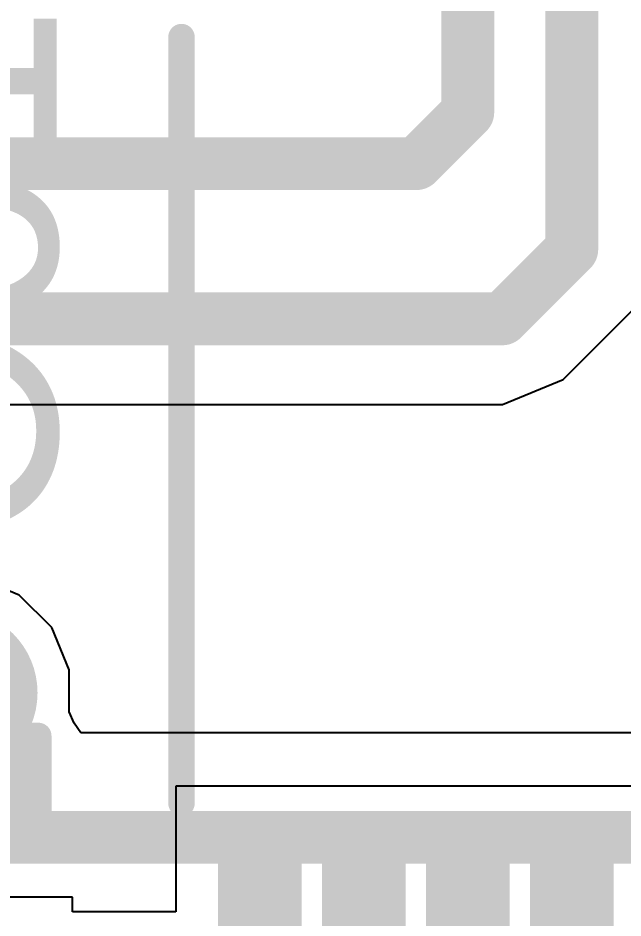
# Model space of a CAD drawing. Header units: inches. Extents: x -4 to 5258, y -4 to 5281.
# Drawn here: x 90.522 to 93.432, y 29.548 to 33.874 of the extents above; entities that cross this region are included whole.
import ezdxf

# ---------------------------------------------------------------- set-up
doc = ezdxf.new("R2010")
doc.units = ezdxf.units.IN
for name, color, linetype in [('Bottom Solder', 6, 'Continuous'), ('Layer 2', 76, 'Continuous'), ('Top Layer', 1, 'Continuous'), ('Top Overlay', 2, 'Continuous'), ('Top Paste', 8, 'Continuous'), ('Top Solder', 216, 'Continuous')]:
    doc.layers.add(name, color=color, linetype=linetype)
doc.styles.add('Arial', font='', dxfattribs={"height": 0.2})
doc.styles.get('Arial').set_extended_font_data('Arial')

# ---------------------------------------------------------------- blocks, each defined once
blk = doc.blocks.new('HTSSOP_38_EP_4_4___14')
at = {"layer": 'Top Layer'}
for points in [[(3.6, -2.8499), (3.6, -3.1499), (2, -3.1499), (2, -2.8499)], [(3.6, -3.35), (3.6, -3.65), (2, -3.65), (2, -3.35)], [(3.6, -3.8499), (3.6, -4.1499), (2, -4.1499), (2, -3.8499)], [(3.6, -4.35), (3.6, -4.65), (2, -4.65), (2, -4.35)]]:
    blk.add_hatch(color=1, dxfattribs=at).paths.add_polyline_path(points)
at = {"layer": 'Top Paste'}
for points in [[(3.6, -2.8499), (3.6, -3.1499), (2, -3.1499), (2, -2.8499)], [(3.6, -3.35), (3.6, -3.65), (2, -3.65), (2, -3.35)], [(3.6, -3.8499), (3.6, -4.1499), (2, -4.1499), (2, -3.8499)], [(3.6, -4.35), (3.6, -4.65), (2, -4.65), (2, -4.35)]]:
    blk.add_hatch(color=8, dxfattribs=at).paths.add_polyline_path(points)
at = {"layer": 'Top Solder'}
for points in [[(3.6508, -2.7991), (3.6508, -3.2007), (1.9492, -3.2007), (1.9492, -2.7991)], [(3.6508, -3.2992), (3.6508, -3.7008), (1.9492, -3.7008), (1.9492, -3.2992)], [(3.6508, -3.7991), (3.6508, -4.2007), (1.9492, -4.2007), (1.9492, -3.7991)], [(3.6508, -4.2992), (3.6508, -4.7008), (1.9492, -4.7008), (1.9492, -4.2992)]]:
    blk.add_hatch(color=216, dxfattribs=at).paths.add_polyline_path(points)
at = {"layer": 'Top Overlay'}
blk.add_lwpolyline([(1.8288, -4.8768, 0.127, 0.127, 0), (-1.8542, -4.8768, 0.127, 0.127, 0)], format="xyseb", dxfattribs=at)
for points in [[(-1.886, -4.8768, 0.0635, 0.0635, 1), (-1.8224, -4.8768, 0.0635, 0.0635, 1)], [(1.7971, -4.8768, 0.0635, 0.0635, 1), (1.8605, -4.8768, 0.0635, 0.0635, 1)]]:
    blk.add_lwpolyline(points, format="xyseb", close=True, dxfattribs=at)
blk = doc.blocks.new('C___0402_250')
at = {"layer": 'Top Layer'}
for points in [[(-0.6985, -0.3175), (-0.6985, 0.3175), (-0.2413, 0.3175), (-0.2413, -0.3175)], [(0.2413, -0.3175), (0.2413, 0.3175), (0.6985, 0.3175), (0.6985, -0.3175)]]:
    blk.add_hatch(color=1, dxfattribs=at).paths.add_polyline_path(points)
at = {"layer": 'Top Paste'}
for points in [[(-0.6985, -0.3175), (-0.6985, 0.3175), (-0.2413, 0.3175), (-0.2413, -0.3175)], [(0.2413, -0.3175), (0.2413, 0.3175), (0.6985, 0.3175), (0.6985, -0.3175)]]:
    blk.add_hatch(color=8, dxfattribs=at).paths.add_polyline_path(points)
at = {"layer": 'Top Solder'}
for points in [[(-0.7585, -0.3775), (-0.7585, 0.3775), (-0.1813, 0.3775), (-0.1813, -0.3775)], [(0.1813, -0.3775), (0.1813, 0.3775), (0.7585, 0.3775), (0.7585, -0.3775)]]:
    blk.add_hatch(color=216, dxfattribs=at).paths.add_polyline_path(points)
at = {"layer": 'Top Overlay'}
for points in [[(-0.7874, 0.4064, 0.127, 0.127, 0), (-0.2794, 0.4064, 0.127, 0.127, 0)], [(-0.7874, 0.4064, 0.127, 0.127, 0), (-0.7874, -0.4064, 0.127, 0.127, 0)], [(0.2794, 0.4064, 0.127, 0.127, 0), (0.7874, 0.4064, 0.127, 0.127, 0)], [(0.7874, 0.4064, 0.127, 0.127, 0), (0.7874, -0.4064, 0.127, 0.127, 0)], [(-0.7874, -0.4064, 0.127, 0.127, 0), (-0.2794, -0.4064, 0.127, 0.127, 0)], [(0.2794, -0.4064, 0.127, 0.127, 0), (0.7874, -0.4064, 0.127, 0.127, 0)]]:
    blk.add_lwpolyline(points, format="xyseb", dxfattribs=at)
for points in [[(-0.8191, 0.4064, 0.0635, 0.0635, 1), (-0.7556, 0.4064, 0.0635, 0.0635, 1)], [(-0.8191, 0.4064, 0.0635, 0.0635, 1), (-0.7556, 0.4064, 0.0635, 0.0635, 1)], [(-0.3111, 0.4064, 0.0635, 0.0635, 1), (-0.2477, 0.4064, 0.0635, 0.0635, 1)], [(0.2477, 0.4064, 0.0635, 0.0635, 1), (0.3111, 0.4064, 0.0635, 0.0635, 1)], [(0.7556, 0.4064, 0.0635, 0.0635, 1), (0.8191, 0.4064, 0.0635, 0.0635, 1)], [(0.7556, 0.4064, 0.0635, 0.0635, 1), (0.8191, 0.4064, 0.0635, 0.0635, 1)], [(-0.8191, -0.4064, 0.0635, 0.0635, 1), (-0.7556, -0.4064, 0.0635, 0.0635, 1)], [(-0.8191, -0.4064, 0.0635, 0.0635, 1), (-0.7556, -0.4064, 0.0635, 0.0635, 1)], [(-0.3111, -0.4064, 0.0635, 0.0635, 1), (-0.2477, -0.4064, 0.0635, 0.0635, 1)], [(0.2477, -0.4064, 0.0635, 0.0635, 1), (0.3111, -0.4064, 0.0635, 0.0635, 1)], [(0.7556, -0.4064, 0.0635, 0.0635, 1), (0.8191, -0.4064, 0.0635, 0.0635, 1)], [(0.7556, -0.4064, 0.0635, 0.0635, 1), (0.8191, -0.4064, 0.0635, 0.0635, 1)]]:
    blk.add_lwpolyline(points, format="xyseb", close=True, dxfattribs=at)

msp = doc.modelspace()

# ---------------------------------------------------------------- hatches: boundary and pattern name
at = {"layer": 'Bottom Solder'}
h = msp.add_hatch(color=6, dxfattribs=at)
edge = h.paths.add_edge_path()
edge.add_arc((90.2148, 30.6308), 0.4016, 0, 360)
at = {"layer": 'Top Solder'}
h = msp.add_hatch(color=216, dxfattribs=at)
edge = h.paths.add_edge_path()
edge.add_arc((90.2148, 30.6308), 0.4016, 0, 360)

# ---------------------------------------------------------------- linework, layer by layer
at = {"layer": 'Layer 2'}
for p, q in [((90.5286, 31.1004), (90.325, 31.1848)), ((90.6844, 30.9446), (90.5286, 31.1004)), ((90.7688, 30.741), (90.6844, 30.9446)), ((90.7688, 30.5391), (90.7688, 30.741)), ((90.7927, 30.4847), (90.7688, 30.5391)), ((90.8243, 30.4375), (90.7927, 30.4847)), ((91.6816, 30.4375), (90.8243, 30.4375)), ((94.0843, 30.4375), (91.6816, 30.4375))]:
    msp.add_line(p, q, dxfattribs=at)
msp.add_lwpolyline([(52.7677, 29.936, 0.254, 0.254, 0), (122.0837, 29.936, 0.254, 0.254, 0)], format="xyseb", dxfattribs=at)
at = {"layer": 'Top Layer'}
for p, q in [((93.1434, 32.1364), (93.4773, 32.4703)), ((92.8518, 32.0156), (93.1434, 32.1364)), ((89.3297, 32.0156), (92.8518, 32.0156)), ((92.0895, 30.182), (91.2815, 30.182)), ((91.2815, 30.182), (91.2815, 29.5785)), ((92.2815, 30.182), (92.0895, 30.182)), ((92.0895, 30.182), (92.0895, 30.182)), ((93.0895, 30.182), (92.2815, 30.182)), ((92.2815, 30.182), (92.2815, 30.182)), ((93.2815, 30.182), (93.0895, 30.182)), ((93.0895, 30.182), (93.0895, 30.182)), ((94.0895, 30.182), (93.2815, 30.182)), ((93.2815, 30.182), (93.2815, 30.182)), ((90.7852, 29.6487), (89.6422, 29.6487)), ((90.7852, 29.5785), (90.7852, 29.6487)), ((91.2815, 29.5785), (90.7852, 29.5785))]:
    msp.add_line(p, q, dxfattribs=at)
for points in [[(92.6855, 33.4206, 0.254, 0.254, 0), (92.6855, 34.728, 0.254, 0.254, 0)], [(93.1856, 32.7619, 0.254, 0.254, 0), (93.1856, 34.728, 0.254, 0.254, 0)], [(92.439, 33.1741, 0.254, 0.254, 0), (92.6855, 33.4206, 0.254, 0.254, 0)], [(90.3029, 33.1741, 0.254, 0.254, 0), (92.439, 33.1741, 0.254, 0.254, 0)], [(92.8518, 32.428, 0.254, 0.254, 0), (93.1856, 32.7619, 0.254, 0.254, 0)], [(89.3297, 32.428, 0.254, 0.254, 0), (92.8518, 32.428, 0.254, 0.254, 0)]]:
    msp.add_lwpolyline(points, format="xyseb", dxfattribs=at)
for points in [[(92.622, 33.4206, 0.127, 0.127, 1), (92.749, 33.4206, 0.127, 0.127, 1)], [(92.622, 33.4206, 0.127, 0.127, 1), (92.749, 33.4206, 0.127, 0.127, 1)], [(92.3755, 33.1741, 0.127, 0.127, 1), (92.5025, 33.1741, 0.127, 0.127, 1)], [(92.3755, 33.1741, 0.127, 0.127, 1), (92.5025, 33.1741, 0.127, 0.127, 1)], [(93.1221, 32.7619, 0.127, 0.127, 1), (93.2491, 32.7619, 0.127, 0.127, 1)], [(93.1221, 32.7619, 0.127, 0.127, 1), (93.2491, 32.7619, 0.127, 0.127, 1)], [(92.7883, 32.428, 0.127, 0.127, 1), (92.9153, 32.428, 0.127, 0.127, 1)], [(92.7883, 32.428, 0.127, 0.127, 1), (92.9153, 32.428, 0.127, 0.127, 1)]]:
    msp.add_lwpolyline(points, format="xyseb", close=True, dxfattribs=at)

# ---------------------------------------------------------------- block references
for name, p, rotation in [('HTSSOP_38_EP_4_4___14', (96.1855, 31.928), 270), ('C___0402_250', (90.2137, 29.636), 90)]:
    msp.add_blockref(name, p, dxfattribs=dict(rotation=rotation))

# ---------------------------------------------------------------- texts
at = {"layer": 'Top Overlay', "style": 'Arial'}
msp.add_text('C61', height=1.016, rotation=90, dxfattribs=at).set_placement((90.7089, 31.3364))

doc.saveas('drawing.dxf')
